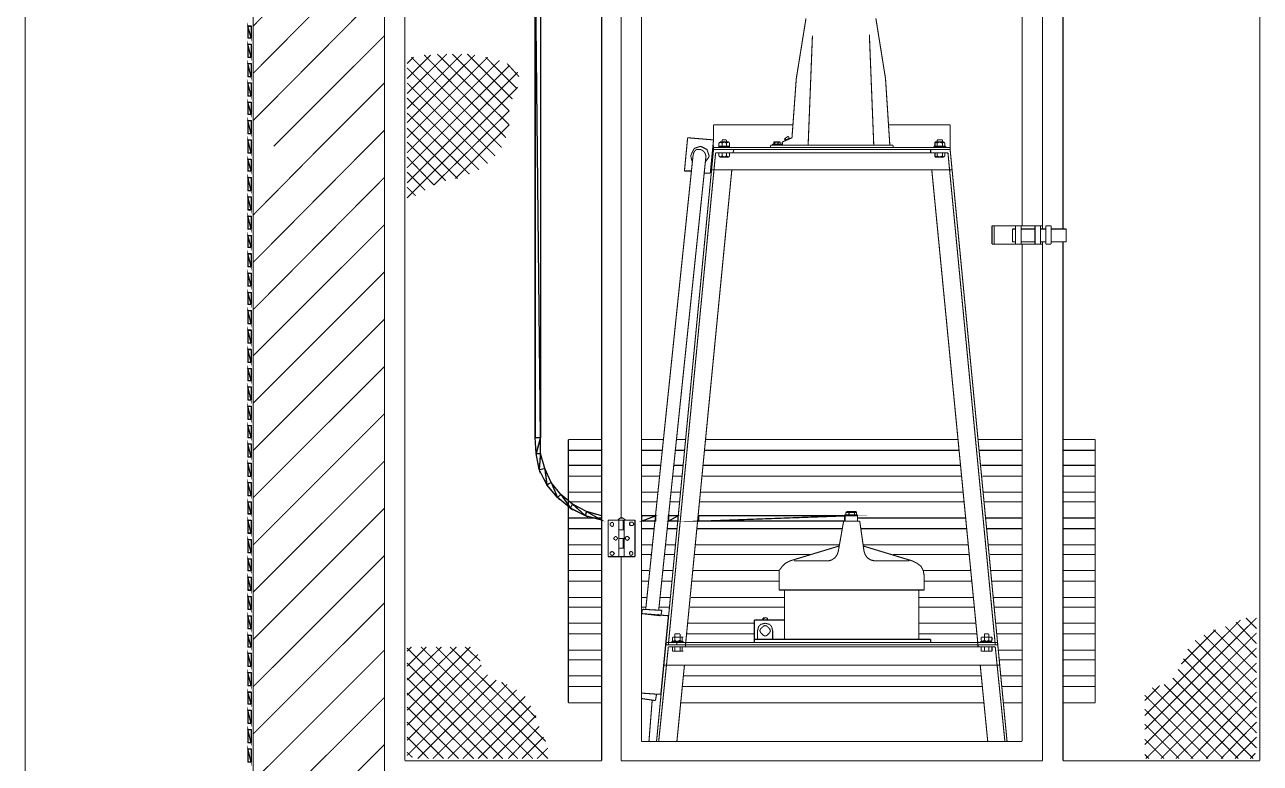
# Model space of a CAD drawing. Header units: metres. Extents: x 3290 to 4536, y 1562 to 1983.
# Drawn here: x 4013.17 to 4039.56, y 1682.52 to 1698.3 of the extents above; entities that cross this region are included whole.
import ezdxf

# ---------------------------------------------------------------- set-up
doc = ezdxf.new("R2010")
doc.units = ezdxf.units.M
for name, color, linetype in [('C00-00-00-BLACK', 7, 'Continuous'), ('C00-7E-FF', 150, 'Continuous'), ('C00-FF-00', 3, 'Continuous'), ('CFF-00-00', 1, 'Continuous')]:
    doc.layers.add(name, color=color, linetype=linetype)

msp = doc.modelspace()

# ---------------------------------------------------------------- linework, layer by layer
at = {"layer": 'C00-00-00-BLACK', "const_width": 0.0229}
for points in [[(4020.849, 1742.303), (4020.849, 1681.01)], [(4018.047, 1680.458), (4018.047, 1736.082)], [(4021.286, 1682.57), (4021.286, 1709.797)], [(4025.489, 1682.57), (4025.489, 1709.797)], [(4035.343, 1693.934), (4035.343, 1709.797)], [(4039.545, 1682.57), (4039.545, 1709.797)], [(4034.906, 1693.934), (4034.906, 1705.045)], [(4026.339, 1682.984), (4026.339, 1704.607)], [(4034.47, 1694.003), (4034.47, 1704.607)], [(4018.047, 1698.272), (4020.849, 1701.095)], [(4018.047, 1697.263), (4020.849, 1700.086)], [(4025.903, 1687.758), (4025.903, 1699.902)], [(4018.047, 1696.253), (4020.849, 1699.075)], [(4029.646, 1697.147), (4029.853, 1698.434)], [(4031.552, 1697.147), (4031.346, 1698.434)], [(4018.483, 1695.701), (4020.849, 1698.065)], [(4029.899, 1695.723), (4029.991, 1698.065)], [(4031.301, 1695.723), (4031.207, 1698.088)], [(4022.503, 1697.675), (4021.332, 1696.505)], [(4022.182, 1697.675), (4021.332, 1696.826)], [(4022.779, 1697.653), (4021.332, 1696.207)], [(4021.836, 1697.653), (4021.332, 1697.147)], [(4023.054, 1697.607), (4021.332, 1695.884)], [(4021.469, 1697.607), (4021.332, 1697.469)], [(4023.306, 1697.538), (4021.332, 1695.563)], [(4021.424, 1697.607), (4023.352, 1695.678)], [(4021.699, 1697.653), (4023.445, 1695.884)], [(4021.975, 1697.675), (4023.514, 1696.161)], [(4022.296, 1697.675), (4023.514, 1696.459)], [(4022.617, 1697.675), (4023.583, 1696.711)], [(4023.009, 1697.607), (4023.674, 1696.94)], [(4023.514, 1697.423), (4021.332, 1695.242)], [(4021.332, 1697.377), (4023.215, 1695.494)], [(4023.698, 1697.285), (4021.332, 1694.92)], [(4023.469, 1697.469), (4023.721, 1697.192)], [(4019.494, 1695.701), (4020.849, 1697.055)], [(4021.332, 1697.055), (4023.054, 1695.334)], [(4023.698, 1696.963), (4021.332, 1694.599)], [(4029.554, 1695.884), (4029.646, 1697.147)], [(4031.644, 1695.723), (4031.552, 1697.147)], [(4021.332, 1696.734), (4022.871, 1695.197)], [(4023.514, 1696.459), (4021.906, 1694.874)], [(4021.332, 1696.413), (4022.665, 1695.105)], [(4020.505, 1695.701), (4020.849, 1696.045)], [(4021.332, 1696.091), (4022.411, 1695.012)], [(4023.514, 1696.161), (4022.365, 1695.012)], [(4029.577, 1696.161), (4027.878, 1696.161)], [(4027.878, 1695.838), (4027.878, 1696.161)], [(4029.393, 1695.862), (4029.462, 1695.907)], [(4029.485, 1695.907), (4029.462, 1695.907)], [(4029.485, 1695.884), (4029.485, 1695.907)], [(4031.622, 1696.161), (4032.932, 1696.161)], [(4032.932, 1695.678), (4032.932, 1696.161)], [(4018.047, 1694.233), (4019.494, 1695.701)], [(4018.047, 1693.222), (4020.505, 1695.701)], [(4021.332, 1695.793), (4022.159, 1694.966)], [(4027.325, 1695.884), (4027.257, 1695.174)], [(4027.878, 1695.838), (4027.325, 1695.884)], [(4027.465, 1695.655), (4027.396, 1695.518)], [(4027.602, 1695.701), (4027.465, 1695.655)], [(4027.739, 1695.633), (4027.602, 1695.701)], [(4027.878, 1695.838), (4027.809, 1695.128)], [(4027.878, 1695.678), (4027.878, 1695.723)], [(4032.932, 1695.678), (4027.878, 1695.678)], [(4027.878, 1695.678), (4027.878, 1695.633)], [(4028.015, 1695.793), (4027.992, 1695.77)], [(4028.038, 1695.793), (4027.992, 1695.77)], [(4027.992, 1695.77), (4027.992, 1695.701)], [(4027.992, 1695.701), (4028.015, 1695.701)], [(4027.992, 1695.701), (4028.038, 1695.701)], [(4027.992, 1695.701), (4027.992, 1695.678)], [(4028.222, 1695.701), (4027.992, 1695.701)], [(4028.2, 1695.793), (4028.015, 1695.793)], [(4028.06, 1695.77), (4028.038, 1695.793)], [(4028.038, 1695.701), (4028.06, 1695.701)], [(4028.06, 1695.838), (4028.06, 1695.793)], [(4028.154, 1695.838), (4028.06, 1695.838)], [(4028.108, 1695.793), (4028.06, 1695.77)], [(4028.06, 1695.77), (4028.06, 1695.701)], [(4028.06, 1695.701), (4028.108, 1695.701)], [(4028.154, 1695.77), (4028.108, 1695.793)], [(4028.108, 1695.701), (4028.154, 1695.701)], [(4028.154, 1695.838), (4028.154, 1695.793)], [(4028.2, 1695.793), (4028.154, 1695.77)], [(4028.154, 1695.77), (4028.154, 1695.701)], [(4028.154, 1695.701), (4028.2, 1695.701)], [(4028.222, 1695.77), (4028.2, 1695.793)], [(4028.222, 1695.77), (4028.2, 1695.793)], [(4028.222, 1695.701), (4028.2, 1695.701)], [(4028.2, 1695.701), (4028.222, 1695.701)], [(4028.222, 1695.77), (4028.222, 1695.701)], [(4028.222, 1695.701), (4028.222, 1695.678)], [(4029.096, 1695.723), (4031.714, 1695.723)], [(4029.096, 1695.723), (4029.096, 1695.678)], [(4029.141, 1695.747), (4029.141, 1695.723)], [(4029.141, 1695.747), (4029.325, 1695.747)], [(4029.164, 1695.747), (4029.164, 1695.793)], [(4029.164, 1695.793), (4029.187, 1695.793)], [(4029.187, 1695.793), (4029.164, 1695.793)], [(4029.164, 1695.793), (4029.278, 1695.793)], [(4029.187, 1695.747), (4029.187, 1695.793)], [(4029.187, 1695.793), (4029.256, 1695.793)], [(4029.256, 1695.793), (4029.256, 1695.747)], [(4029.302, 1695.793), (4029.256, 1695.793)], [(4029.302, 1695.793), (4029.278, 1695.793)], [(4029.302, 1695.747), (4029.302, 1695.793)], [(4029.325, 1695.747), (4029.325, 1695.723)], [(4029.348, 1695.793), (4029.554, 1695.884)], [(4029.348, 1695.723), (4029.348, 1695.793)], [(4029.416, 1695.816), (4029.393, 1695.862)], [(4029.416, 1695.838), (4029.393, 1695.862)], [(4029.393, 1695.862), (4029.416, 1695.862)], [(4029.416, 1695.862), (4029.416, 1695.884)], [(4029.416, 1695.838), (4029.485, 1695.862)], [(4029.416, 1695.862), (4029.416, 1695.838)], [(4029.462, 1695.862), (4029.462, 1695.838)], [(4029.462, 1695.838), (4029.462, 1695.862)], [(4029.508, 1695.862), (4029.485, 1695.884)], [(4031.714, 1695.723), (4031.714, 1695.678)], [(4032.84, 1695.701), (4032.586, 1695.701)], [(4032.586, 1695.701), (4032.586, 1695.678)], [(4032.609, 1695.77), (4032.609, 1695.793)], [(4032.632, 1695.793), (4032.609, 1695.77)], [(4032.793, 1695.793), (4032.609, 1695.793)], [(4032.609, 1695.77), (4032.609, 1695.701)], [(4032.609, 1695.701), (4032.632, 1695.701)], [(4032.609, 1695.701), (4032.632, 1695.701)], [(4032.655, 1695.77), (4032.632, 1695.793)], [(4032.632, 1695.701), (4032.655, 1695.701)], [(4032.655, 1695.838), (4032.655, 1695.793)], [(4032.77, 1695.838), (4032.655, 1695.838)], [(4032.7, 1695.793), (4032.655, 1695.77)], [(4032.655, 1695.77), (4032.655, 1695.701)], [(4032.655, 1695.701), (4032.7, 1695.701)], [(4032.77, 1695.77), (4032.7, 1695.793)], [(4032.7, 1695.701), (4032.77, 1695.701)], [(4032.77, 1695.838), (4032.77, 1695.793)], [(4032.793, 1695.793), (4032.77, 1695.77)], [(4032.77, 1695.77), (4032.77, 1695.701)], [(4032.77, 1695.701), (4032.793, 1695.701)], [(4032.817, 1695.77), (4032.793, 1695.793)], [(4032.817, 1695.77), (4032.793, 1695.793)], [(4032.817, 1695.701), (4032.793, 1695.701)], [(4032.793, 1695.701), (4032.817, 1695.701)], [(4032.817, 1695.77), (4032.817, 1695.701)], [(4032.84, 1695.701), (4032.84, 1695.678)], [(4032.932, 1695.678), (4032.932, 1695.633)], [(4021.906, 1694.874), (4021.332, 1695.471)], [(4027.442, 1695.518), (4026.43, 1685.807)], [(4027.878, 1695.633), (4026.661, 1682.984)], [(4027.717, 1695.494), (4026.707, 1685.784)], [(4027.923, 1695.563), (4026.913, 1685.049)], [(4027.396, 1695.518), (4027.396, 1695.471)], [(4027.396, 1695.471), (4027.419, 1695.38)], [(4027.465, 1695.586), (4027.442, 1695.518)], [(4027.51, 1695.633), (4027.465, 1695.586)], [(4027.602, 1695.633), (4027.51, 1695.633)], [(4027.648, 1695.609), (4027.602, 1695.633)], [(4027.694, 1695.563), (4027.648, 1695.609)], [(4027.717, 1695.494), (4027.694, 1695.563)], [(4027.694, 1695.357), (4027.763, 1695.449)], [(4027.786, 1695.494), (4027.739, 1695.633)], [(4027.763, 1695.449), (4027.786, 1695.494)], [(4032.932, 1695.633), (4027.878, 1695.633)], [(4032.885, 1695.563), (4027.923, 1695.563)], [(4027.992, 1695.563), (4028.222, 1695.563)], [(4027.992, 1695.494), (4027.992, 1695.563)], [(4028.015, 1695.471), (4027.992, 1695.494)], [(4027.992, 1695.494), (4028.038, 1695.471)], [(4028.015, 1695.471), (4028.2, 1695.471)], [(4028.038, 1695.471), (4028.06, 1695.494)], [(4028.06, 1695.494), (4028.06, 1695.563)], [(4028.06, 1695.494), (4028.108, 1695.471)], [(4028.108, 1695.471), (4028.154, 1695.494)], [(4028.154, 1695.494), (4028.154, 1695.563)], [(4028.154, 1695.494), (4028.2, 1695.471)], [(4028.222, 1695.494), (4028.2, 1695.471)], [(4028.2, 1695.471), (4028.222, 1695.494)], [(4028.222, 1695.494), (4028.222, 1695.563)], [(4028.314, 1695.633), (4028.292, 1695.563)], [(4032.517, 1695.633), (4032.517, 1695.563)], [(4032.609, 1695.563), (4032.817, 1695.563)], [(4032.609, 1695.494), (4032.609, 1695.563)], [(4032.609, 1695.494), (4032.632, 1695.471)], [(4032.609, 1695.494), (4032.609, 1695.471)], [(4032.793, 1695.471), (4032.609, 1695.471)], [(4032.632, 1695.471), (4032.655, 1695.494)], [(4032.655, 1695.494), (4032.655, 1695.563)], [(4032.655, 1695.494), (4032.7, 1695.471)], [(4032.7, 1695.471), (4032.77, 1695.494)], [(4032.77, 1695.494), (4032.77, 1695.563)], [(4032.77, 1695.494), (4032.793, 1695.471)], [(4032.793, 1695.471), (4032.817, 1695.494)], [(4032.817, 1695.494), (4032.793, 1695.471)], [(4032.817, 1695.494), (4032.817, 1695.563)], [(4032.885, 1695.563), (4033.896, 1685.049)], [(4032.932, 1695.633), (4034.148, 1682.984)], [(4021.332, 1695.151), (4021.721, 1694.759)], [(4027.396, 1695.174), (4027.257, 1695.174)], [(4028.269, 1695.197), (4027.28, 1685.049)], [(4027.809, 1695.128), (4027.671, 1695.128)], [(4032.977, 1695.197), (4027.831, 1695.197)], [(4032.54, 1695.197), (4033.527, 1685.049)], [(4018.047, 1692.211), (4020.849, 1695.036)], [(4021.332, 1694.828), (4021.515, 1694.645)], [(4018.047, 1691.225), (4020.849, 1694.026)], [(4034.906, 1694.003), (4033.827, 1694.003)], [(4033.827, 1694.003), (4033.827, 1693.611)], [(4033.873, 1694.003), (4033.873, 1693.611)], [(4034.262, 1693.934), (4034.262, 1693.658)], [(4034.331, 1693.934), (4034.262, 1693.934)], [(4034.331, 1694.003), (4034.331, 1693.611)], [(4034.447, 1694.003), (4034.447, 1693.611)], [(4034.745, 1693.934), (4034.447, 1693.934)], [(4034.745, 1693.611), (4034.745, 1694.003)], [(4034.745, 1694.003), (4034.86, 1694.003)], [(4034.86, 1694.003), (4034.86, 1693.611)], [(4034.974, 1693.934), (4034.86, 1693.934)], [(4035.089, 1694.003), (4034.974, 1694.003)], [(4034.974, 1694.003), (4034.974, 1693.611)], [(4035.089, 1694.003), (4035.089, 1693.611)], [(4035.411, 1693.934), (4035.089, 1693.934)], [(4035.411, 1693.934), (4035.411, 1693.658)], [(4034.906, 1693.611), (4033.827, 1693.611)], [(4034.331, 1693.658), (4034.262, 1693.658)], [(4034.745, 1693.658), (4034.447, 1693.658)], [(4034.47, 1682.984), (4034.47, 1693.611)], [(4034.86, 1693.611), (4034.745, 1693.611)], [(4034.974, 1693.658), (4034.86, 1693.658)], [(4034.906, 1682.57), (4034.906, 1693.658)], [(4035.089, 1693.611), (4034.974, 1693.611)], [(4035.411, 1693.658), (4035.089, 1693.658)], [(4035.343, 1682.57), (4035.343, 1693.658)], [(4018.047, 1690.215), (4020.849, 1693.016)], [(4018.047, 1689.204), (4020.849, 1692.006)], [(4018.047, 1688.194), (4020.849, 1690.995)], [(4018.047, 1687.183), (4020.849, 1689.985)], [(4025.489, 1689.434), (4024.777, 1689.434)], [(4024.777, 1689.434), (4024.777, 1683.81)], [(4026.798, 1689.434), (4026.339, 1689.434)], [(4027.28, 1689.434), (4027.074, 1689.434)], [(4033.114, 1689.434), (4027.717, 1689.434)], [(4034.47, 1689.434), (4033.527, 1689.434)], [(4036.032, 1689.434), (4035.343, 1689.434)], [(4036.032, 1683.81), (4036.032, 1689.434)], [(4018.047, 1686.174), (4020.849, 1688.975)], [(4018.047, 1685.165), (4020.849, 1687.965)], [(4025.88, 1687.758), (4025.834, 1687.713)], [(4025.948, 1687.758), (4025.88, 1687.758)], [(4025.995, 1687.713), (4025.948, 1687.758)], [(4026.339, 1687.69), (4026.339, 1687.805)], [(4030.68, 1687.827), (4030.955, 1687.827)], [(4030.68, 1687.827), (4030.68, 1687.69)], [(4030.68, 1687.805), (4030.955, 1687.805)], [(4030.68, 1687.69), (4030.68, 1687.805)], [(4030.703, 1687.873), (4030.726, 1687.896)], [(4030.749, 1687.896), (4030.703, 1687.873)], [(4030.703, 1687.873), (4030.703, 1687.827)], [(4030.703, 1687.873), (4030.932, 1687.873)], [(4030.726, 1687.896), (4030.932, 1687.896)], [(4030.772, 1687.873), (4030.749, 1687.896)], [(4030.818, 1687.896), (4030.772, 1687.873)], [(4030.772, 1687.873), (4030.772, 1687.827)], [(4030.887, 1687.873), (4030.818, 1687.896)], [(4030.909, 1687.896), (4030.887, 1687.873)], [(4030.887, 1687.873), (4030.887, 1687.827)], [(4030.932, 1687.873), (4030.909, 1687.896)], [(4030.932, 1687.896), (4030.932, 1687.873)], [(4030.932, 1687.873), (4030.932, 1687.827)], [(4030.955, 1687.827), (4030.955, 1687.69)], [(4025.626, 1687.713), (4025.626, 1686.932)], [(4025.626, 1687.713), (4026.201, 1687.713)], [(4025.718, 1687.667), (4025.672, 1687.644)], [(4025.672, 1687.644), (4025.672, 1687.621)], [(4025.672, 1687.621), (4025.672, 1687.598)], [(4025.672, 1687.598), (4025.718, 1687.574)], [(4025.741, 1687.644), (4025.718, 1687.667)], [(4025.718, 1687.574), (4025.741, 1687.598)], [(4025.741, 1687.621), (4025.741, 1687.644)], [(4025.741, 1687.598), (4025.741, 1687.621)], [(4025.834, 1687.713), (4025.995, 1687.713)], [(4025.857, 1687.713), (4025.857, 1686.932)], [(4025.857, 1687.506), (4025.971, 1687.506)], [(4025.857, 1687.506), (4025.857, 1687.322)], [(4025.948, 1687.713), (4025.948, 1687.506)], [(4025.971, 1687.713), (4025.971, 1686.932)], [(4026.132, 1687.667), (4026.087, 1687.667)], [(4026.087, 1687.667), (4026.087, 1687.621)], [(4026.087, 1687.621), (4026.087, 1687.598)], [(4026.087, 1687.598), (4026.132, 1687.598)], [(4026.155, 1687.667), (4026.132, 1687.667)], [(4026.132, 1687.598), (4026.155, 1687.598)], [(4026.178, 1687.621), (4026.155, 1687.667)], [(4026.155, 1687.598), (4026.178, 1687.621)], [(4026.201, 1687.713), (4026.201, 1686.932)], [(4030.543, 1687.046), (4030.657, 1687.69)], [(4030.657, 1687.69), (4031.001, 1687.69)], [(4031.001, 1687.69), (4031.093, 1687.046)], [(4025.764, 1687.345), (4025.741, 1687.322)], [(4025.741, 1687.322), (4025.764, 1687.299)], [(4025.788, 1687.369), (4025.764, 1687.345)], [(4025.764, 1687.299), (4025.788, 1687.276)], [(4025.811, 1687.345), (4025.788, 1687.369)], [(4025.788, 1687.276), (4025.811, 1687.299)], [(4025.834, 1687.322), (4025.811, 1687.345)], [(4025.811, 1687.299), (4025.834, 1687.322)], [(4025.857, 1687.322), (4025.971, 1687.322)], [(4025.948, 1687.322), (4025.948, 1687.115)], [(4026.04, 1687.369), (4025.995, 1687.345)], [(4025.995, 1687.345), (4025.995, 1687.322)], [(4025.995, 1687.322), (4025.995, 1687.299)], [(4025.995, 1687.299), (4026.04, 1687.276)], [(4026.063, 1687.345), (4026.04, 1687.369)], [(4026.04, 1687.276), (4026.063, 1687.299)], [(4026.087, 1687.322), (4026.063, 1687.345)], [(4026.063, 1687.299), (4026.087, 1687.322)], [(4018.047, 1684.154), (4020.849, 1686.954)], [(4025.718, 1687.046), (4025.672, 1687.023)], [(4025.672, 1687.023), (4025.672, 1687)], [(4025.672, 1687), (4025.672, 1686.978)], [(4025.672, 1686.978), (4025.718, 1686.954)], [(4025.741, 1687.023), (4025.718, 1687.046)], [(4025.718, 1686.954), (4025.741, 1686.978)], [(4025.764, 1687), (4025.741, 1687.023)], [(4025.741, 1686.978), (4025.764, 1687)], [(4025.857, 1687.115), (4025.971, 1687.115)], [(4025.857, 1687.115), (4025.857, 1686.932)], [(4026.109, 1687.046), (4026.087, 1687.023)], [(4026.087, 1687.023), (4026.087, 1687)], [(4026.087, 1687), (4026.087, 1686.978)], [(4026.087, 1686.978), (4026.109, 1686.954)], [(4026.155, 1687.023), (4026.109, 1687.046)], [(4026.109, 1686.954), (4026.155, 1686.978)], [(4026.155, 1687), (4026.155, 1687.023)], [(4026.155, 1686.978), (4026.155, 1687)], [(4029.508, 1686.84), (4030.566, 1687.161)], [(4030.474, 1686.909), (4030.52, 1686.978)], [(4030.52, 1686.978), (4030.543, 1687.046)], [(4031.07, 1687.161), (4032.127, 1686.84)], [(4031.093, 1687.046), (4031.116, 1686.978)], [(4031.116, 1686.978), (4031.161, 1686.909)], [(4025.626, 1686.932), (4026.201, 1686.932)], [(4025.903, 1682.57), (4025.903, 1686.932)], [(4029.348, 1686.725), (4029.278, 1686.634)], [(4029.416, 1686.794), (4029.348, 1686.725)], [(4029.508, 1686.84), (4029.416, 1686.794)], [(4029.6, 1686.84), (4030.334, 1686.84)], [(4030.334, 1686.84), (4030.404, 1686.863)], [(4030.404, 1686.863), (4030.474, 1686.909)], [(4031.161, 1686.909), (4031.231, 1686.863)], [(4031.231, 1686.863), (4031.323, 1686.84)], [(4031.323, 1686.84), (4032.058, 1686.84)], [(4032.219, 1686.794), (4032.127, 1686.84)], [(4032.311, 1686.725), (4032.219, 1686.794)], [(4032.357, 1686.634), (4032.311, 1686.725)], [(4029.278, 1686.634), (4029.278, 1686.519)], [(4029.278, 1686.519), (4029.278, 1686.219)], [(4032.379, 1686.519), (4032.357, 1686.634)], [(4032.379, 1686.519), (4032.379, 1686.219)], [(4029.278, 1686.219), (4032.379, 1686.219)], [(4029.393, 1686.219), (4029.393, 1685.165)], [(4032.265, 1686.219), (4032.265, 1685.165)], [(4018.047, 1683.145), (4020.849, 1685.944)], [(4026.361, 1685.807), (4026.339, 1685.715)], [(4026.913, 1685.669), (4026.339, 1685.715)], [(4026.339, 1685.715), (4026.752, 1685.669)], [(4026.775, 1685.784), (4026.361, 1685.807)], [(4026.684, 1685.692), (4026.707, 1685.692)], [(4026.752, 1685.669), (4026.775, 1685.784)], [(4026.913, 1685.669), (4026.752, 1683.993)], [(4028.935, 1685.623), (4028.935, 1685.578)], [(4028.935, 1685.623), (4028.935, 1685.601)], [(4029.027, 1685.623), (4028.935, 1685.623)], [(4028.957, 1685.601), (4028.957, 1685.623)], [(4029.027, 1685.623), (4029.027, 1685.578)], [(4037.088, 1683.237), (4039.477, 1685.623)], [(4039.477, 1685.394), (4039.248, 1685.623)], [(4029.393, 1685.578), (4028.75, 1685.578)], [(4028.75, 1685.165), (4028.75, 1685.578)], [(4028.842, 1685.44), (4028.819, 1685.349)], [(4028.889, 1685.486), (4028.842, 1685.44)], [(4028.889, 1685.394), (4028.865, 1685.349)], [(4028.981, 1685.509), (4028.889, 1685.486)], [(4028.935, 1685.44), (4028.889, 1685.394)], [(4028.935, 1685.601), (4028.957, 1685.601)], [(4028.981, 1685.462), (4028.935, 1685.44)], [(4029.073, 1685.486), (4028.981, 1685.509)], [(4029.027, 1685.44), (4028.981, 1685.462)], [(4029.073, 1685.394), (4029.027, 1685.44)], [(4029.118, 1685.44), (4029.073, 1685.486)], [(4029.096, 1685.349), (4029.073, 1685.394)], [(4029.141, 1685.349), (4029.118, 1685.44)], [(4037.088, 1683.534), (4039.133, 1685.578)], [(4037.869, 1684.636), (4038.604, 1685.371)], [(4039.477, 1684.453), (4038.558, 1685.371)], [(4039.477, 1684.774), (4038.81, 1685.44)], [(4039.477, 1685.072), (4039.041, 1685.531)], [(4026.867, 1685.049), (4026.867, 1685.095)], [(4027.303, 1685.095), (4026.867, 1685.095)], [(4026.982, 1685.118), (4026.982, 1685.095)], [(4027.234, 1685.118), (4026.982, 1685.118)], [(4027.004, 1685.211), (4027.028, 1685.211)], [(4027.028, 1685.211), (4027.004, 1685.211)], [(4027.004, 1685.211), (4027.004, 1685.142)], [(4027.211, 1685.211), (4027.004, 1685.211)], [(4027.004, 1685.118), (4027.004, 1685.142)], [(4027.004, 1685.142), (4027.028, 1685.118)], [(4027.051, 1685.211), (4027.028, 1685.211)], [(4027.028, 1685.118), (4027.051, 1685.142)], [(4027.051, 1685.211), (4027.051, 1685.28)], [(4027.051, 1685.28), (4027.165, 1685.28)], [(4027.096, 1685.211), (4027.051, 1685.211)], [(4027.051, 1685.211), (4027.051, 1685.142)], [(4027.051, 1685.142), (4027.096, 1685.118)], [(4027.165, 1685.211), (4027.096, 1685.211)], [(4027.096, 1685.118), (4027.165, 1685.142)], [(4027.096, 1685.049), (4027.096, 1685.095)], [(4027.165, 1685.28), (4027.165, 1685.211)], [(4027.188, 1685.211), (4027.165, 1685.211)], [(4027.165, 1685.211), (4027.165, 1685.142)], [(4027.165, 1685.142), (4027.188, 1685.118)], [(4027.211, 1685.211), (4027.188, 1685.211)], [(4027.188, 1685.118), (4027.211, 1685.142)], [(4027.211, 1685.211), (4027.234, 1685.211)], [(4027.211, 1685.211), (4027.211, 1685.142)], [(4027.211, 1685.142), (4027.211, 1685.118)], [(4027.234, 1685.118), (4027.234, 1685.095)], [(4033.527, 1685.095), (4027.303, 1685.095)], [(4028.75, 1685.165), (4028.75, 1685.095)], [(4028.75, 1685.165), (4032.517, 1685.165)], [(4028.819, 1685.349), (4028.819, 1685.165)], [(4028.865, 1685.349), (4028.889, 1685.302)], [(4028.889, 1685.302), (4028.935, 1685.257)], [(4028.935, 1685.257), (4028.981, 1685.233)], [(4028.981, 1685.233), (4029.027, 1685.257)], [(4029.027, 1685.257), (4029.073, 1685.302)], [(4029.073, 1685.302), (4029.096, 1685.349)], [(4029.141, 1685.349), (4029.141, 1685.165)], [(4032.517, 1685.165), (4032.517, 1685.095)], [(4033.941, 1685.095), (4033.527, 1685.095)], [(4033.575, 1685.118), (4033.575, 1685.095)], [(4033.827, 1685.118), (4033.575, 1685.118)], [(4033.597, 1685.211), (4033.597, 1685.142)], [(4033.62, 1685.211), (4033.597, 1685.211)], [(4033.597, 1685.211), (4033.62, 1685.211)], [(4033.597, 1685.142), (4033.62, 1685.118)], [(4033.62, 1685.118), (4033.597, 1685.142)], [(4033.804, 1685.211), (4033.62, 1685.211)], [(4033.666, 1685.211), (4033.62, 1685.211)], [(4033.62, 1685.118), (4033.666, 1685.142)], [(4033.758, 1685.28), (4033.666, 1685.28)], [(4033.666, 1685.28), (4033.666, 1685.211)], [(4033.666, 1685.211), (4033.666, 1685.142)], [(4033.712, 1685.211), (4033.666, 1685.211)], [(4033.666, 1685.142), (4033.712, 1685.118)], [(4033.758, 1685.211), (4033.712, 1685.211)], [(4033.712, 1685.118), (4033.758, 1685.142)], [(4033.758, 1685.28), (4033.758, 1685.211)], [(4033.758, 1685.211), (4033.758, 1685.142)], [(4033.781, 1685.211), (4033.758, 1685.211)], [(4033.758, 1685.142), (4033.781, 1685.118)], [(4033.827, 1685.211), (4033.781, 1685.211)], [(4033.781, 1685.118), (4033.827, 1685.142)], [(4033.827, 1685.211), (4033.804, 1685.211)], [(4033.827, 1685.142), (4033.804, 1685.118)], [(4033.827, 1685.211), (4033.827, 1685.142)], [(4033.827, 1685.118), (4033.827, 1685.095)], [(4033.941, 1685.049), (4033.941, 1685.095)], [(4037.088, 1682.914), (4039.477, 1685.302)], [(4039.477, 1683.81), (4038.167, 1685.142)], [(4039.477, 1684.132), (4038.352, 1685.257)], [(4018.047, 1682.134), (4020.849, 1684.934)], [(4021.332, 1683.649), (4022.687, 1685.003)], [(4021.332, 1684.59), (4021.744, 1685.003)], [(4021.332, 1684.293), (4022.067, 1685.003)], [(4021.332, 1683.97), (4022.388, 1685.003)], [(4021.332, 1684.911), (4021.424, 1685.003)], [(4021.332, 1684.98), (4023.698, 1682.615)], [(4021.332, 1683.328), (4022.848, 1684.842)], [(4021.63, 1685.003), (4024.019, 1682.615)], [(4021.952, 1685.003), (4024.341, 1682.615)], [(4022.251, 1685.003), (4024.295, 1682.984)], [(4022.571, 1685.003), (4022.894, 1684.705)], [(4026.913, 1685.003), (4026.707, 1682.984)], [(4027.28, 1685.049), (4026.867, 1685.049)], [(4033.896, 1685.003), (4026.913, 1685.003)], [(4027.004, 1684.911), (4027.004, 1685.003)], [(4027.004, 1685.003), (4027.211, 1685.003)], [(4027.004, 1684.911), (4027.211, 1684.911)], [(4027.004, 1684.911), (4027.028, 1684.911)], [(4027.004, 1684.911), (4027.028, 1684.911)], [(4027.028, 1684.911), (4027.051, 1684.911)], [(4027.051, 1684.911), (4027.051, 1685.003)], [(4027.051, 1684.911), (4027.096, 1684.911)], [(4027.096, 1684.911), (4027.165, 1684.911)], [(4027.165, 1684.911), (4027.165, 1685.003)], [(4027.165, 1684.911), (4027.188, 1684.911)], [(4027.188, 1684.911), (4027.211, 1684.911)], [(4027.211, 1684.911), (4027.211, 1685.003)], [(4027.211, 1684.911), (4027.234, 1684.911)], [(4033.527, 1685.049), (4027.28, 1685.049)], [(4027.28, 1685.049), (4027.28, 1685.003)], [(4033.527, 1685.049), (4033.527, 1685.003)], [(4033.941, 1685.049), (4033.527, 1685.049)], [(4033.597, 1684.911), (4033.597, 1685.003)], [(4033.597, 1685.003), (4033.827, 1685.003)], [(4033.597, 1684.911), (4033.62, 1684.911)], [(4033.597, 1684.911), (4033.62, 1684.911)], [(4033.62, 1684.911), (4033.804, 1684.911)], [(4033.62, 1684.911), (4033.666, 1684.911)], [(4033.666, 1684.911), (4033.666, 1685.003)], [(4033.666, 1684.911), (4033.712, 1684.911)], [(4033.712, 1684.911), (4033.758, 1684.911)], [(4033.758, 1684.911), (4033.758, 1685.003)], [(4033.758, 1684.911), (4033.781, 1684.911)], [(4033.781, 1684.911), (4033.827, 1684.911)], [(4033.827, 1684.911), (4033.804, 1684.911)], [(4033.827, 1684.911), (4033.827, 1685.003)], [(4033.896, 1685.003), (4034.102, 1682.984)], [(4037.111, 1682.615), (4039.477, 1684.98)], [(4039.477, 1683.489), (4038.006, 1684.958)], [(4021.332, 1684.659), (4023.375, 1682.615)], [(4021.332, 1683.006), (4022.917, 1684.613)], [(4033.988, 1684.613), (4026.821, 1684.613)], [(4027.257, 1684.613), (4027.096, 1682.984)], [(4033.575, 1684.613), (4033.735, 1682.984)], [(4037.432, 1682.615), (4039.477, 1684.659)], [(4039.477, 1683.167), (4037.915, 1684.751)], [(4021.332, 1682.684), (4023.054, 1684.407)], [(4021.332, 1684.338), (4023.054, 1682.615)], [(4039.408, 1682.615), (4037.686, 1684.338)], [(4037.754, 1682.615), (4039.477, 1684.338)], [(4039.477, 1682.844), (4037.8, 1684.522)], [(4021.561, 1682.615), (4023.238, 1684.293)], [(4021.883, 1682.615), (4023.469, 1684.201)], [(4022.204, 1682.615), (4023.674, 1684.086)], [(4023.352, 1684.246), (4024.087, 1683.489)], [(4037.088, 1683.855), (4037.409, 1684.178)], [(4038.764, 1682.615), (4037.248, 1684.132)], [(4039.087, 1682.615), (4037.502, 1684.201)], [(4038.075, 1682.615), (4039.477, 1684.04)], [(4018.047, 1681.124), (4020.849, 1683.924)], [(4021.332, 1684.016), (4022.756, 1682.615)], [(4022.525, 1682.615), (4023.858, 1683.947)], [(4025.489, 1683.81), (4024.777, 1683.81)], [(4026.661, 1683.993), (4026.339, 1684.016)], [(4026.339, 1683.9), (4026.638, 1683.855)], [(4026.569, 1683.878), (4026.499, 1682.984)], [(4026.638, 1683.855), (4026.661, 1683.993)], [(4026.752, 1683.993), (4026.661, 1683.993)], [(4033.643, 1683.81), (4027.165, 1683.81)], [(4034.47, 1683.81), (4034.079, 1683.81)], [(4036.032, 1683.81), (4035.343, 1683.81)], [(4038.444, 1682.615), (4037.088, 1683.97)], [(4021.332, 1683.718), (4022.434, 1682.615)], [(4022.848, 1682.615), (4023.973, 1683.74)], [(4023.169, 1682.615), (4024.087, 1683.534)], [(4038.122, 1682.615), (4037.088, 1683.671)], [(4038.397, 1682.615), (4039.477, 1683.718)], [(4021.332, 1683.397), (4022.113, 1682.615)], [(4023.492, 1682.615), (4024.156, 1683.305)], [(4037.823, 1682.615), (4037.088, 1683.351)], [(4038.718, 1682.615), (4039.477, 1683.397)], [(4021.332, 1683.076), (4021.791, 1682.615)], [(4023.789, 1682.615), (4024.249, 1683.076)], [(4034.47, 1682.984), (4026.339, 1682.984)], [(4037.502, 1682.615), (4037.088, 1683.03)], [(4039.017, 1682.615), (4039.477, 1683.076)], [(4018.943, 1681.01), (4020.849, 1682.914)], [(4021.332, 1682.753), (4021.447, 1682.639)], [(4024.11, 1682.615), (4024.341, 1682.844)], [(4039.34, 1682.615), (4039.453, 1682.731)], [(4025.489, 1682.57), (4021.286, 1682.57)], [(4034.906, 1682.57), (4025.903, 1682.57)], [(4039.545, 1682.57), (4035.343, 1682.57)], [(4037.179, 1682.615), (4037.088, 1682.707)]]:
    msp.add_lwpolyline(points, dxfattribs=at)
at = {"layer": 'C00-7E-FF', "const_width": 0.0229}
msp.add_lwpolyline([(4013.177, 1681.285), (4013.177, 1705.458)], dxfattribs=at)
at = {"layer": 'C00-FF-00', "const_width": 0.0229}
for points in [[(4017.932, 1698.019), (4018, 1698.019), (4017.932, 1698.272), (4017.932, 1698.019)], [(4018, 1698.019), (4017.932, 1698.272), (4018, 1698.272), (4018, 1698.019)], [(4018, 1697.607), (4017.932, 1697.882), (4018, 1697.882), (4018, 1697.607)], [(4017.932, 1697.607), (4018, 1697.607), (4017.932, 1697.882), (4017.932, 1697.607)], [(4017.932, 1697.192), (4018, 1697.192), (4017.932, 1697.468), (4017.932, 1697.192)], [(4018, 1697.192), (4017.932, 1697.468), (4018, 1697.468), (4018, 1697.192)], [(4018, 1696.78), (4017.932, 1697.055), (4018, 1697.055), (4018, 1696.78)], [(4017.932, 1696.78), (4018, 1696.78), (4017.932, 1697.055), (4017.932, 1696.78)], [(4017.932, 1696.39), (4018, 1696.39), (4017.932, 1696.643), (4017.932, 1696.39)], [(4018, 1696.39), (4017.932, 1696.643), (4018, 1696.643), (4018, 1696.39)], [(4018, 1695.976), (4017.932, 1696.251), (4018, 1696.251), (4018, 1695.976)], [(4017.932, 1695.976), (4018, 1695.976), (4017.932, 1696.251), (4017.932, 1695.976)], [(4017.932, 1695.563), (4018, 1695.563), (4017.932, 1695.838), (4017.932, 1695.563)], [(4018, 1695.563), (4017.932, 1695.838), (4018, 1695.838), (4018, 1695.563)], [(4018, 1695.174), (4017.932, 1695.426), (4018, 1695.426), (4018, 1695.174)], [(4017.932, 1695.174), (4018, 1695.174), (4017.932, 1695.426), (4017.932, 1695.174)], [(4017.932, 1694.759), (4018, 1694.759), (4017.932, 1695.035), (4017.932, 1694.759)], [(4018, 1694.759), (4017.932, 1695.035), (4018, 1695.035), (4018, 1694.759)], [(4018, 1694.347), (4017.932, 1694.622), (4018, 1694.622), (4018, 1694.347)], [(4017.932, 1694.347), (4018, 1694.347), (4017.932, 1694.622), (4017.932, 1694.347)], [(4018, 1693.934), (4017.932, 1694.209), (4018, 1694.209), (4018, 1693.934)], [(4017.932, 1693.934), (4018, 1693.934), (4017.932, 1694.209), (4017.932, 1693.934)], [(4017.932, 1693.543), (4018, 1693.543), (4017.932, 1693.795), (4017.932, 1693.543)], [(4018, 1693.543), (4017.932, 1693.795), (4018, 1693.795), (4018, 1693.543)], [(4018, 1693.13), (4017.932, 1693.406), (4018, 1693.406), (4018, 1693.13)], [(4017.932, 1693.13), (4018, 1693.13), (4017.932, 1693.406), (4017.932, 1693.13)], [(4017.932, 1692.716), (4018, 1692.716), (4017.932, 1692.991), (4017.932, 1692.716)], [(4018, 1692.716), (4017.932, 1692.991), (4018, 1692.991), (4018, 1692.716)], [(4018, 1692.326), (4017.932, 1692.579), (4018, 1692.579), (4018, 1692.326)], [(4017.932, 1692.326), (4018, 1692.326), (4017.932, 1692.579), (4017.932, 1692.326)], [(4017.932, 1691.914), (4018, 1691.914), (4017.932, 1692.189), (4017.932, 1691.914)], [(4018, 1691.914), (4017.932, 1692.189), (4018, 1692.189), (4018, 1691.914)], [(4018, 1691.5), (4017.932, 1691.775), (4018, 1691.775), (4018, 1691.5)], [(4017.932, 1691.5), (4018, 1691.5), (4017.932, 1691.775), (4017.932, 1691.5)], [(4017.932, 1691.087), (4018, 1691.087), (4017.932, 1691.362), (4017.932, 1691.087)], [(4018, 1691.087), (4017.932, 1691.362), (4018, 1691.362), (4018, 1691.087)], [(4018, 1690.697), (4017.932, 1690.95), (4018, 1690.95), (4018, 1690.697)], [(4017.932, 1690.697), (4018, 1690.697), (4017.932, 1690.95), (4017.932, 1690.697)], [(4017.932, 1690.283), (4018, 1690.283), (4017.932, 1690.559), (4017.932, 1690.283)], [(4018, 1690.283), (4017.932, 1690.559), (4018, 1690.559), (4018, 1690.283)], [(4018, 1689.87), (4017.932, 1690.146), (4018, 1690.146), (4018, 1689.87)], [(4017.932, 1689.87), (4018, 1689.87), (4017.932, 1690.146), (4017.932, 1689.87)], [(4018, 1689.479), (4017.932, 1689.732), (4018, 1689.732), (4018, 1689.479)], [(4017.932, 1689.479), (4018, 1689.479), (4017.932, 1689.732), (4017.932, 1689.479)], [(4018, 1689.067), (4017.932, 1689.342), (4018, 1689.342), (4018, 1689.067)], [(4017.932, 1689.067), (4018, 1689.067), (4017.932, 1689.342), (4017.932, 1689.067)], [(4018, 1688.654), (4017.932, 1688.93), (4018, 1688.93), (4018, 1688.654)], [(4017.932, 1688.654), (4018, 1688.654), (4017.932, 1688.93), (4017.932, 1688.654)], [(4017.932, 1688.24), (4018, 1688.24), (4017.932, 1688.515), (4017.932, 1688.24)], [(4018, 1688.24), (4017.932, 1688.515), (4018, 1688.515), (4018, 1688.24)], [(4018, 1687.85), (4017.932, 1688.103), (4018, 1688.103), (4018, 1687.85)], [(4017.932, 1687.85), (4018, 1687.85), (4017.932, 1688.103), (4017.932, 1687.85)], [(4017.932, 1687.437), (4018, 1687.437), (4017.932, 1687.713), (4017.932, 1687.437)], [(4018, 1687.437), (4017.932, 1687.713), (4018, 1687.713), (4018, 1687.437)], [(4018, 1687.023), (4017.932, 1687.299), (4018, 1687.299), (4018, 1687.023)], [(4017.932, 1687.023), (4018, 1687.023), (4017.932, 1687.299), (4017.932, 1687.023)], [(4017.932, 1686.634), (4018, 1686.634), (4017.932, 1686.886), (4017.932, 1686.634)], [(4018, 1686.634), (4017.932, 1686.886), (4018, 1686.886), (4018, 1686.634)], [(4018, 1686.219), (4017.932, 1686.495), (4018, 1686.495), (4018, 1686.219)], [(4017.932, 1686.219), (4018, 1686.219), (4017.932, 1686.495), (4017.932, 1686.219)], [(4017.932, 1685.807), (4018, 1685.807), (4017.932, 1686.082), (4017.932, 1685.807)], [(4018, 1685.807), (4017.932, 1686.082), (4018, 1686.082), (4018, 1685.807)], [(4018, 1685.394), (4017.932, 1685.669), (4018, 1685.669), (4018, 1685.394)], [(4017.932, 1685.394), (4018, 1685.394), (4017.932, 1685.669), (4017.932, 1685.394)], [(4018, 1685.003), (4017.932, 1685.255), (4018, 1685.255), (4018, 1685.003)], [(4017.932, 1685.003), (4018, 1685.003), (4017.932, 1685.255), (4017.932, 1685.003)], [(4018, 1684.59), (4017.932, 1684.866), (4018, 1684.866), (4018, 1684.59)], [(4017.932, 1684.59), (4018, 1684.59), (4017.932, 1684.866), (4017.932, 1684.59)], [(4018, 1684.178), (4017.932, 1684.453), (4018, 1684.453), (4018, 1684.178)], [(4017.932, 1684.178), (4018, 1684.178), (4017.932, 1684.453), (4017.932, 1684.178)], [(4018, 1683.787), (4017.932, 1684.039), (4018, 1684.039), (4018, 1683.787)], [(4017.932, 1683.787), (4018, 1683.787), (4017.932, 1684.039), (4017.932, 1683.787)], [(4018, 1683.374), (4017.932, 1683.649), (4018, 1683.649), (4018, 1683.374)], [(4017.932, 1683.374), (4018, 1683.374), (4017.932, 1683.649), (4017.932, 1683.374)], [(4017.932, 1682.961), (4018, 1682.961), (4017.932, 1683.237), (4017.932, 1682.961)], [(4018, 1682.961), (4017.932, 1683.237), (4018, 1683.237), (4018, 1682.961)], [(4018, 1682.547), (4017.932, 1682.822), (4018, 1682.822), (4018, 1682.547)], [(4017.932, 1682.547), (4018, 1682.547), (4017.932, 1682.822), (4017.932, 1682.547)]]:
    msp.add_lwpolyline(points, close=True, dxfattribs=at)
at = {"layer": 'C00-FF-00'}
for points in [[(4017.932, 1698.019), (4018, 1698.019), (4017.932, 1698.272), (4017.932, 1698.019)], [(4018, 1698.019), (4017.932, 1698.272), (4018, 1698.272), (4018, 1698.019)], [(4017.932, 1697.607), (4018, 1697.607), (4017.932, 1697.882), (4017.932, 1697.607)], [(4018, 1697.607), (4017.932, 1697.882), (4018, 1697.882), (4018, 1697.607)], [(4017.932, 1697.192), (4018, 1697.192), (4017.932, 1697.468), (4017.932, 1697.192)], [(4018, 1697.192), (4017.932, 1697.468), (4018, 1697.468), (4018, 1697.192)], [(4017.932, 1696.78), (4018, 1696.78), (4017.932, 1697.055), (4017.932, 1696.78)], [(4018, 1696.78), (4017.932, 1697.055), (4018, 1697.055), (4018, 1696.78)], [(4017.932, 1696.39), (4018, 1696.39), (4017.932, 1696.643), (4017.932, 1696.39)], [(4018, 1696.39), (4017.932, 1696.643), (4018, 1696.643), (4018, 1696.39)], [(4017.932, 1695.976), (4018, 1695.976), (4017.932, 1696.251), (4017.932, 1695.976)], [(4018, 1695.976), (4017.932, 1696.251), (4018, 1696.251), (4018, 1695.976)], [(4017.932, 1695.563), (4018, 1695.563), (4017.932, 1695.838), (4017.932, 1695.563)], [(4018, 1695.563), (4017.932, 1695.838), (4018, 1695.838), (4018, 1695.563)], [(4017.932, 1695.174), (4018, 1695.174), (4017.932, 1695.426), (4017.932, 1695.174)], [(4018, 1695.174), (4017.932, 1695.426), (4018, 1695.426), (4018, 1695.174)], [(4017.932, 1694.759), (4018, 1694.759), (4017.932, 1695.035), (4017.932, 1694.759)], [(4018, 1694.759), (4017.932, 1695.035), (4018, 1695.035), (4018, 1694.759)], [(4017.932, 1694.347), (4018, 1694.347), (4017.932, 1694.622), (4017.932, 1694.347)], [(4018, 1694.347), (4017.932, 1694.622), (4018, 1694.622), (4018, 1694.347)], [(4017.932, 1693.934), (4018, 1693.934), (4017.932, 1694.209), (4017.932, 1693.934)], [(4018, 1693.934), (4017.932, 1694.209), (4018, 1694.209), (4018, 1693.934)], [(4017.932, 1693.543), (4018, 1693.543), (4017.932, 1693.795), (4017.932, 1693.543)], [(4018, 1693.543), (4017.932, 1693.795), (4018, 1693.795), (4018, 1693.543)], [(4017.932, 1693.13), (4018, 1693.13), (4017.932, 1693.406), (4017.932, 1693.13)], [(4018, 1693.13), (4017.932, 1693.406), (4018, 1693.406), (4018, 1693.13)], [(4017.932, 1692.716), (4018, 1692.716), (4017.932, 1692.991), (4017.932, 1692.716)], [(4018, 1692.716), (4017.932, 1692.991), (4018, 1692.991), (4018, 1692.716)], [(4017.932, 1692.326), (4018, 1692.326), (4017.932, 1692.579), (4017.932, 1692.326)], [(4018, 1692.326), (4017.932, 1692.579), (4018, 1692.579), (4018, 1692.326)], [(4017.932, 1691.914), (4018, 1691.914), (4017.932, 1692.189), (4017.932, 1691.914)], [(4018, 1691.914), (4017.932, 1692.189), (4018, 1692.189), (4018, 1691.914)], [(4017.932, 1691.5), (4018, 1691.5), (4017.932, 1691.775), (4017.932, 1691.5)], [(4018, 1691.5), (4017.932, 1691.775), (4018, 1691.775), (4018, 1691.5)], [(4017.932, 1691.087), (4018, 1691.087), (4017.932, 1691.362), (4017.932, 1691.087)], [(4018, 1691.087), (4017.932, 1691.362), (4018, 1691.362), (4018, 1691.087)], [(4017.932, 1690.697), (4018, 1690.697), (4017.932, 1690.95), (4017.932, 1690.697)], [(4018, 1690.697), (4017.932, 1690.95), (4018, 1690.95), (4018, 1690.697)], [(4017.932, 1690.283), (4018, 1690.283), (4017.932, 1690.559), (4017.932, 1690.283)], [(4018, 1690.283), (4017.932, 1690.559), (4018, 1690.559), (4018, 1690.283)], [(4017.932, 1689.87), (4018, 1689.87), (4017.932, 1690.146), (4017.932, 1689.87)], [(4018, 1689.87), (4017.932, 1690.146), (4018, 1690.146), (4018, 1689.87)], [(4017.932, 1689.479), (4018, 1689.479), (4017.932, 1689.732), (4017.932, 1689.479)], [(4018, 1689.479), (4017.932, 1689.732), (4018, 1689.732), (4018, 1689.479)], [(4017.932, 1689.067), (4018, 1689.067), (4017.932, 1689.342), (4017.932, 1689.067)], [(4018, 1689.067), (4017.932, 1689.342), (4018, 1689.342), (4018, 1689.067)], [(4017.932, 1688.654), (4018, 1688.654), (4017.932, 1688.93), (4017.932, 1688.654)], [(4018, 1688.654), (4017.932, 1688.93), (4018, 1688.93), (4018, 1688.654)], [(4017.932, 1688.24), (4018, 1688.24), (4017.932, 1688.515), (4017.932, 1688.24)], [(4018, 1688.24), (4017.932, 1688.515), (4018, 1688.515), (4018, 1688.24)], [(4017.932, 1687.85), (4018, 1687.85), (4017.932, 1688.103), (4017.932, 1687.85)], [(4018, 1687.85), (4017.932, 1688.103), (4018, 1688.103), (4018, 1687.85)], [(4017.932, 1687.437), (4018, 1687.437), (4017.932, 1687.713), (4017.932, 1687.437)], [(4018, 1687.437), (4017.932, 1687.713), (4018, 1687.713), (4018, 1687.437)], [(4017.932, 1687.023), (4018, 1687.023), (4017.932, 1687.299), (4017.932, 1687.023)], [(4018, 1687.023), (4017.932, 1687.299), (4018, 1687.299), (4018, 1687.023)], [(4017.932, 1686.634), (4018, 1686.634), (4017.932, 1686.886), (4017.932, 1686.634)], [(4018, 1686.634), (4017.932, 1686.886), (4018, 1686.886), (4018, 1686.634)], [(4017.932, 1686.219), (4018, 1686.219), (4017.932, 1686.495), (4017.932, 1686.219)], [(4018, 1686.219), (4017.932, 1686.495), (4018, 1686.495), (4018, 1686.219)], [(4017.932, 1685.807), (4018, 1685.807), (4017.932, 1686.082), (4017.932, 1685.807)], [(4018, 1685.807), (4017.932, 1686.082), (4018, 1686.082), (4018, 1685.807)], [(4017.932, 1685.394), (4018, 1685.394), (4017.932, 1685.669), (4017.932, 1685.394)], [(4018, 1685.394), (4017.932, 1685.669), (4018, 1685.669), (4018, 1685.394)], [(4017.932, 1685.003), (4018, 1685.003), (4017.932, 1685.255), (4017.932, 1685.003)], [(4018, 1685.003), (4017.932, 1685.255), (4018, 1685.255), (4018, 1685.003)], [(4017.932, 1684.59), (4018, 1684.59), (4017.932, 1684.866), (4017.932, 1684.59)], [(4018, 1684.59), (4017.932, 1684.866), (4018, 1684.866), (4018, 1684.59)], [(4017.932, 1684.178), (4018, 1684.178), (4017.932, 1684.453), (4017.932, 1684.178)], [(4018, 1684.178), (4017.932, 1684.453), (4018, 1684.453), (4018, 1684.178)], [(4017.932, 1683.787), (4018, 1683.787), (4017.932, 1684.039), (4017.932, 1683.787)], [(4018, 1683.787), (4017.932, 1684.039), (4018, 1684.039), (4018, 1683.787)], [(4017.932, 1683.374), (4018, 1683.374), (4017.932, 1683.649), (4017.932, 1683.374)], [(4018, 1683.374), (4017.932, 1683.649), (4018, 1683.649), (4018, 1683.374)], [(4017.932, 1682.961), (4018, 1682.961), (4017.932, 1683.237), (4017.932, 1682.961)], [(4018, 1682.961), (4017.932, 1683.237), (4018, 1683.237), (4018, 1682.961)], [(4017.932, 1682.547), (4018, 1682.547), (4017.932, 1682.822), (4017.932, 1682.547)], [(4018, 1682.547), (4017.932, 1682.822), (4018, 1682.822), (4018, 1682.547)]]:
    msp.add_lwpolyline(points, close=True, dxfattribs=at)
at = {"layer": 'C00-FF-00', "const_width": 0.0229}
for points in [[(4025.489, 1689.204), (4024.777, 1689.204)], [(4026.775, 1689.204), (4026.339, 1689.204)], [(4027.257, 1689.204), (4027.051, 1689.204)], [(4033.114, 1689.204), (4027.694, 1689.204)], [(4034.47, 1689.204), (4033.55, 1689.204)], [(4036.032, 1689.204), (4035.343, 1689.204)], [(4025.489, 1688.883), (4024.777, 1688.883)], [(4026.752, 1688.883), (4026.339, 1688.883)], [(4027.234, 1688.883), (4027.028, 1688.883)], [(4033.161, 1688.883), (4027.648, 1688.883)], [(4034.47, 1688.883), (4033.597, 1688.883)], [(4036.032, 1688.883), (4035.343, 1688.883)], [(4025.489, 1688.654), (4024.777, 1688.654)], [(4026.73, 1688.654), (4026.339, 1688.654)], [(4027.211, 1688.654), (4027.004, 1688.654)], [(4033.183, 1688.654), (4027.648, 1688.654)], [(4034.47, 1688.654), (4033.62, 1688.654)], [(4036.032, 1688.654), (4035.343, 1688.654)], [(4025.489, 1688.308), (4024.777, 1688.308)], [(4026.684, 1688.308), (4026.339, 1688.308)], [(4027.165, 1688.308), (4026.959, 1688.308)], [(4033.206, 1688.308), (4027.602, 1688.308)], [(4034.47, 1688.308), (4033.643, 1688.308)], [(4036.032, 1688.308), (4035.343, 1688.308)], [(4025.489, 1688.103), (4024.777, 1688.103)], [(4026.661, 1688.103), (4026.339, 1688.103)], [(4027.142, 1688.103), (4026.936, 1688.103)], [(4033.229, 1688.103), (4027.579, 1688.103)], [(4034.47, 1688.103), (4033.666, 1688.103)], [(4036.032, 1688.103), (4035.343, 1688.103)], [(4025.489, 1687.758), (4024.777, 1687.758)], [(4033.275, 1687.758), (4030.955, 1687.758)], [(4034.47, 1687.758), (4033.689, 1687.758)], [(4036.032, 1687.758), (4035.343, 1687.758)], [(4025.489, 1687.529), (4024.777, 1687.529)], [(4026.615, 1687.529), (4026.339, 1687.529)], [(4027.096, 1687.529), (4026.89, 1687.529)], [(4030.634, 1687.529), (4027.534, 1687.529)], [(4033.298, 1687.529), (4031.024, 1687.529)], [(4034.47, 1687.529), (4033.712, 1687.529)], [(4036.032, 1687.529), (4035.343, 1687.529)], [(4025.489, 1687.183), (4024.777, 1687.183)], [(4025.489, 1686.978), (4024.777, 1686.978)], [(4026.569, 1687.183), (4026.339, 1687.183)], [(4026.545, 1686.978), (4026.339, 1686.978)], [(4027.051, 1686.978), (4026.821, 1686.978)], [(4027.074, 1687.183), (4026.844, 1687.183)], [(4029.945, 1686.978), (4027.465, 1686.978)], [(4030.566, 1687.183), (4027.487, 1687.183)], [(4033.321, 1687.183), (4031.07, 1687.183)], [(4033.343, 1686.978), (4031.714, 1686.978)], [(4034.47, 1687.183), (4033.758, 1687.183)], [(4034.47, 1686.978), (4033.781, 1686.978)], [(4036.032, 1687.183), (4035.343, 1687.183)], [(4036.032, 1686.978), (4035.343, 1686.978)], [(4024.777, 1686.634), (4025.489, 1686.634)], [(4026.339, 1686.634), (4026.499, 1686.634)], [(4026.798, 1686.634), (4027.004, 1686.634)], [(4027.442, 1686.634), (4029.278, 1686.634)], [(4032.357, 1686.634), (4033.367, 1686.634)], [(4033.804, 1686.634), (4034.47, 1686.634)], [(4035.343, 1686.634), (4036.032, 1686.634)], [(4025.489, 1686.405), (4024.777, 1686.405)], [(4026.476, 1686.405), (4026.339, 1686.405)], [(4026.982, 1686.405), (4026.775, 1686.405)], [(4029.278, 1686.405), (4027.419, 1686.405)], [(4033.39, 1686.405), (4032.379, 1686.405)], [(4034.47, 1686.405), (4033.827, 1686.405)], [(4036.032, 1686.405), (4035.343, 1686.405)], [(4025.489, 1686.059), (4024.777, 1686.059)], [(4026.453, 1686.059), (4026.339, 1686.059)], [(4026.959, 1686.059), (4026.73, 1686.059)], [(4029.393, 1686.059), (4027.396, 1686.059)], [(4033.435, 1686.059), (4032.265, 1686.059)], [(4034.47, 1686.059), (4033.85, 1686.059)], [(4036.032, 1686.059), (4035.343, 1686.059)], [(4025.489, 1685.853), (4024.777, 1685.853)], [(4026.43, 1685.853), (4026.339, 1685.853)], [(4026.936, 1685.853), (4026.707, 1685.853)], [(4029.393, 1685.853), (4027.373, 1685.853)], [(4033.459, 1685.853), (4032.265, 1685.853)], [(4034.47, 1685.853), (4033.873, 1685.853)], [(4036.032, 1685.853), (4035.343, 1685.853)], [(4025.489, 1685.509), (4024.777, 1685.509)], [(4028.75, 1685.509), (4027.325, 1685.509)], [(4033.482, 1685.509), (4032.265, 1685.509)], [(4034.47, 1685.509), (4033.918, 1685.509)], [(4036.032, 1685.509), (4035.343, 1685.509)], [(4025.489, 1685.28), (4024.777, 1685.28)], [(4028.75, 1685.28), (4027.303, 1685.28)], [(4033.505, 1685.28), (4032.265, 1685.28)], [(4034.47, 1685.28), (4033.941, 1685.28)], [(4036.032, 1685.28), (4035.343, 1685.28)], [(4025.489, 1684.934), (4024.777, 1684.934)], [(4034.47, 1684.934), (4033.964, 1684.934)], [(4036.032, 1684.934), (4035.343, 1684.934)], [(4025.489, 1684.727), (4024.777, 1684.727)], [(4034.47, 1684.727), (4033.988, 1684.727)], [(4036.032, 1684.727), (4035.343, 1684.727)], [(4025.489, 1684.384), (4024.777, 1684.384)], [(4033.597, 1684.384), (4027.234, 1684.384)], [(4034.47, 1684.384), (4034.01, 1684.384)], [(4036.032, 1684.384), (4035.343, 1684.384)], [(4025.489, 1684.154), (4024.777, 1684.154)], [(4033.62, 1684.154), (4027.211, 1684.154)], [(4034.47, 1684.154), (4034.033, 1684.154)], [(4036.032, 1684.154), (4035.343, 1684.154)]]:
    msp.add_lwpolyline(points, dxfattribs=at)
at = {"layer": 'CFF-00-00', "const_width": 0.0229}
for points in [[(4024.065, 1689.479), (4024.179, 1689.479), (4024.065, 1700.338), (4024.065, 1689.479)], [(4024.179, 1689.479), (4024.065, 1700.338), (4024.179, 1700.338), (4024.179, 1689.479)], [(4024.065, 1689.479), (4024.179, 1689.479), (4024.087, 1689.135), (4024.065, 1689.479)], [(4024.179, 1689.479), (4024.087, 1689.135), (4024.179, 1689.135), (4024.179, 1689.479)], [(4024.087, 1689.135), (4024.179, 1689.135), (4024.156, 1688.791), (4024.087, 1689.135)], [(4024.179, 1689.135), (4024.156, 1688.791), (4024.272, 1688.814), (4024.179, 1689.135)], [(4024.156, 1688.791), (4024.272, 1688.814), (4024.318, 1688.47), (4024.156, 1688.791)], [(4024.272, 1688.814), (4024.318, 1688.47), (4024.409, 1688.517), (4024.272, 1688.814)], [(4024.318, 1688.47), (4024.409, 1688.517), (4024.548, 1688.194), (4024.318, 1688.47)], [(4024.409, 1688.517), (4024.548, 1688.194), (4024.616, 1688.263), (4024.409, 1688.517)], [(4024.548, 1688.194), (4024.616, 1688.263), (4024.822, 1687.965), (4024.548, 1688.194)], [(4024.616, 1688.263), (4024.822, 1687.965), (4024.869, 1688.056), (4024.616, 1688.263)], [(4024.869, 1688.056), (4025.145, 1687.805), (4025.168, 1687.896), (4024.869, 1688.056)], [(4024.822, 1687.965), (4024.869, 1688.056), (4025.145, 1687.805), (4024.822, 1687.965)], [(4025.168, 1687.896), (4025.489, 1687.713), (4025.489, 1687.805), (4025.168, 1687.896)], [(4025.145, 1687.805), (4025.168, 1687.896), (4025.489, 1687.713), (4025.145, 1687.805)], [(4026.339, 1687.69), (4026.638, 1687.805), (4026.638, 1687.69), (4026.339, 1687.69)], [(4026.339, 1687.805), (4026.339, 1687.69), (4026.638, 1687.805), (4026.339, 1687.805)], [(4026.913, 1687.69), (4027.119, 1687.805), (4027.119, 1687.69), (4026.913, 1687.69)], [(4026.913, 1687.805), (4026.913, 1687.69), (4027.119, 1687.805), (4026.913, 1687.805)], [(4027.557, 1687.69), (4030.68, 1687.805), (4030.68, 1687.69), (4027.557, 1687.69)], [(4027.557, 1687.805), (4027.557, 1687.69), (4030.68, 1687.805), (4027.557, 1687.805)]]:
    msp.add_lwpolyline(points, close=True, dxfattribs=at)
at = {"layer": 'CFF-00-00'}
for points in [[(4024.065, 1689.479), (4024.179, 1689.479), (4024.065, 1700.338), (4024.065, 1689.479)], [(4024.179, 1689.479), (4024.065, 1700.338), (4024.179, 1700.338), (4024.179, 1689.479)], [(4024.065, 1689.479), (4024.179, 1689.479), (4024.087, 1689.135), (4024.065, 1689.479)], [(4024.179, 1689.479), (4024.087, 1689.135), (4024.179, 1689.135), (4024.179, 1689.479)], [(4024.087, 1689.135), (4024.179, 1689.135), (4024.156, 1688.791), (4024.087, 1689.135)], [(4024.179, 1689.135), (4024.156, 1688.791), (4024.272, 1688.814), (4024.179, 1689.135)], [(4024.156, 1688.791), (4024.272, 1688.814), (4024.318, 1688.47), (4024.156, 1688.791)], [(4024.272, 1688.814), (4024.318, 1688.47), (4024.409, 1688.517), (4024.272, 1688.814)], [(4024.318, 1688.47), (4024.409, 1688.517), (4024.548, 1688.194), (4024.318, 1688.47)], [(4024.409, 1688.517), (4024.548, 1688.194), (4024.616, 1688.263), (4024.409, 1688.517)], [(4024.548, 1688.194), (4024.616, 1688.263), (4024.822, 1687.965), (4024.548, 1688.194)], [(4024.616, 1688.263), (4024.822, 1687.965), (4024.869, 1688.056), (4024.616, 1688.263)], [(4024.822, 1687.965), (4024.869, 1688.056), (4025.145, 1687.805), (4024.822, 1687.965)], [(4024.869, 1688.056), (4025.145, 1687.805), (4025.168, 1687.896), (4024.869, 1688.056)], [(4025.145, 1687.805), (4025.168, 1687.896), (4025.489, 1687.713), (4025.145, 1687.805)], [(4025.168, 1687.896), (4025.489, 1687.713), (4025.489, 1687.805), (4025.168, 1687.896)], [(4026.339, 1687.805), (4026.339, 1687.69), (4026.638, 1687.805), (4026.339, 1687.805)], [(4026.339, 1687.69), (4026.638, 1687.805), (4026.638, 1687.69), (4026.339, 1687.69)], [(4026.913, 1687.805), (4026.913, 1687.69), (4027.119, 1687.805), (4026.913, 1687.805)], [(4026.913, 1687.69), (4027.119, 1687.805), (4027.119, 1687.69), (4026.913, 1687.69)], [(4027.557, 1687.805), (4027.557, 1687.69), (4030.68, 1687.805), (4027.557, 1687.805)], [(4027.557, 1687.69), (4030.68, 1687.805), (4030.68, 1687.69), (4027.557, 1687.69)]]:
    msp.add_lwpolyline(points, close=True, dxfattribs=at)

doc.saveas('drawing.dxf')
